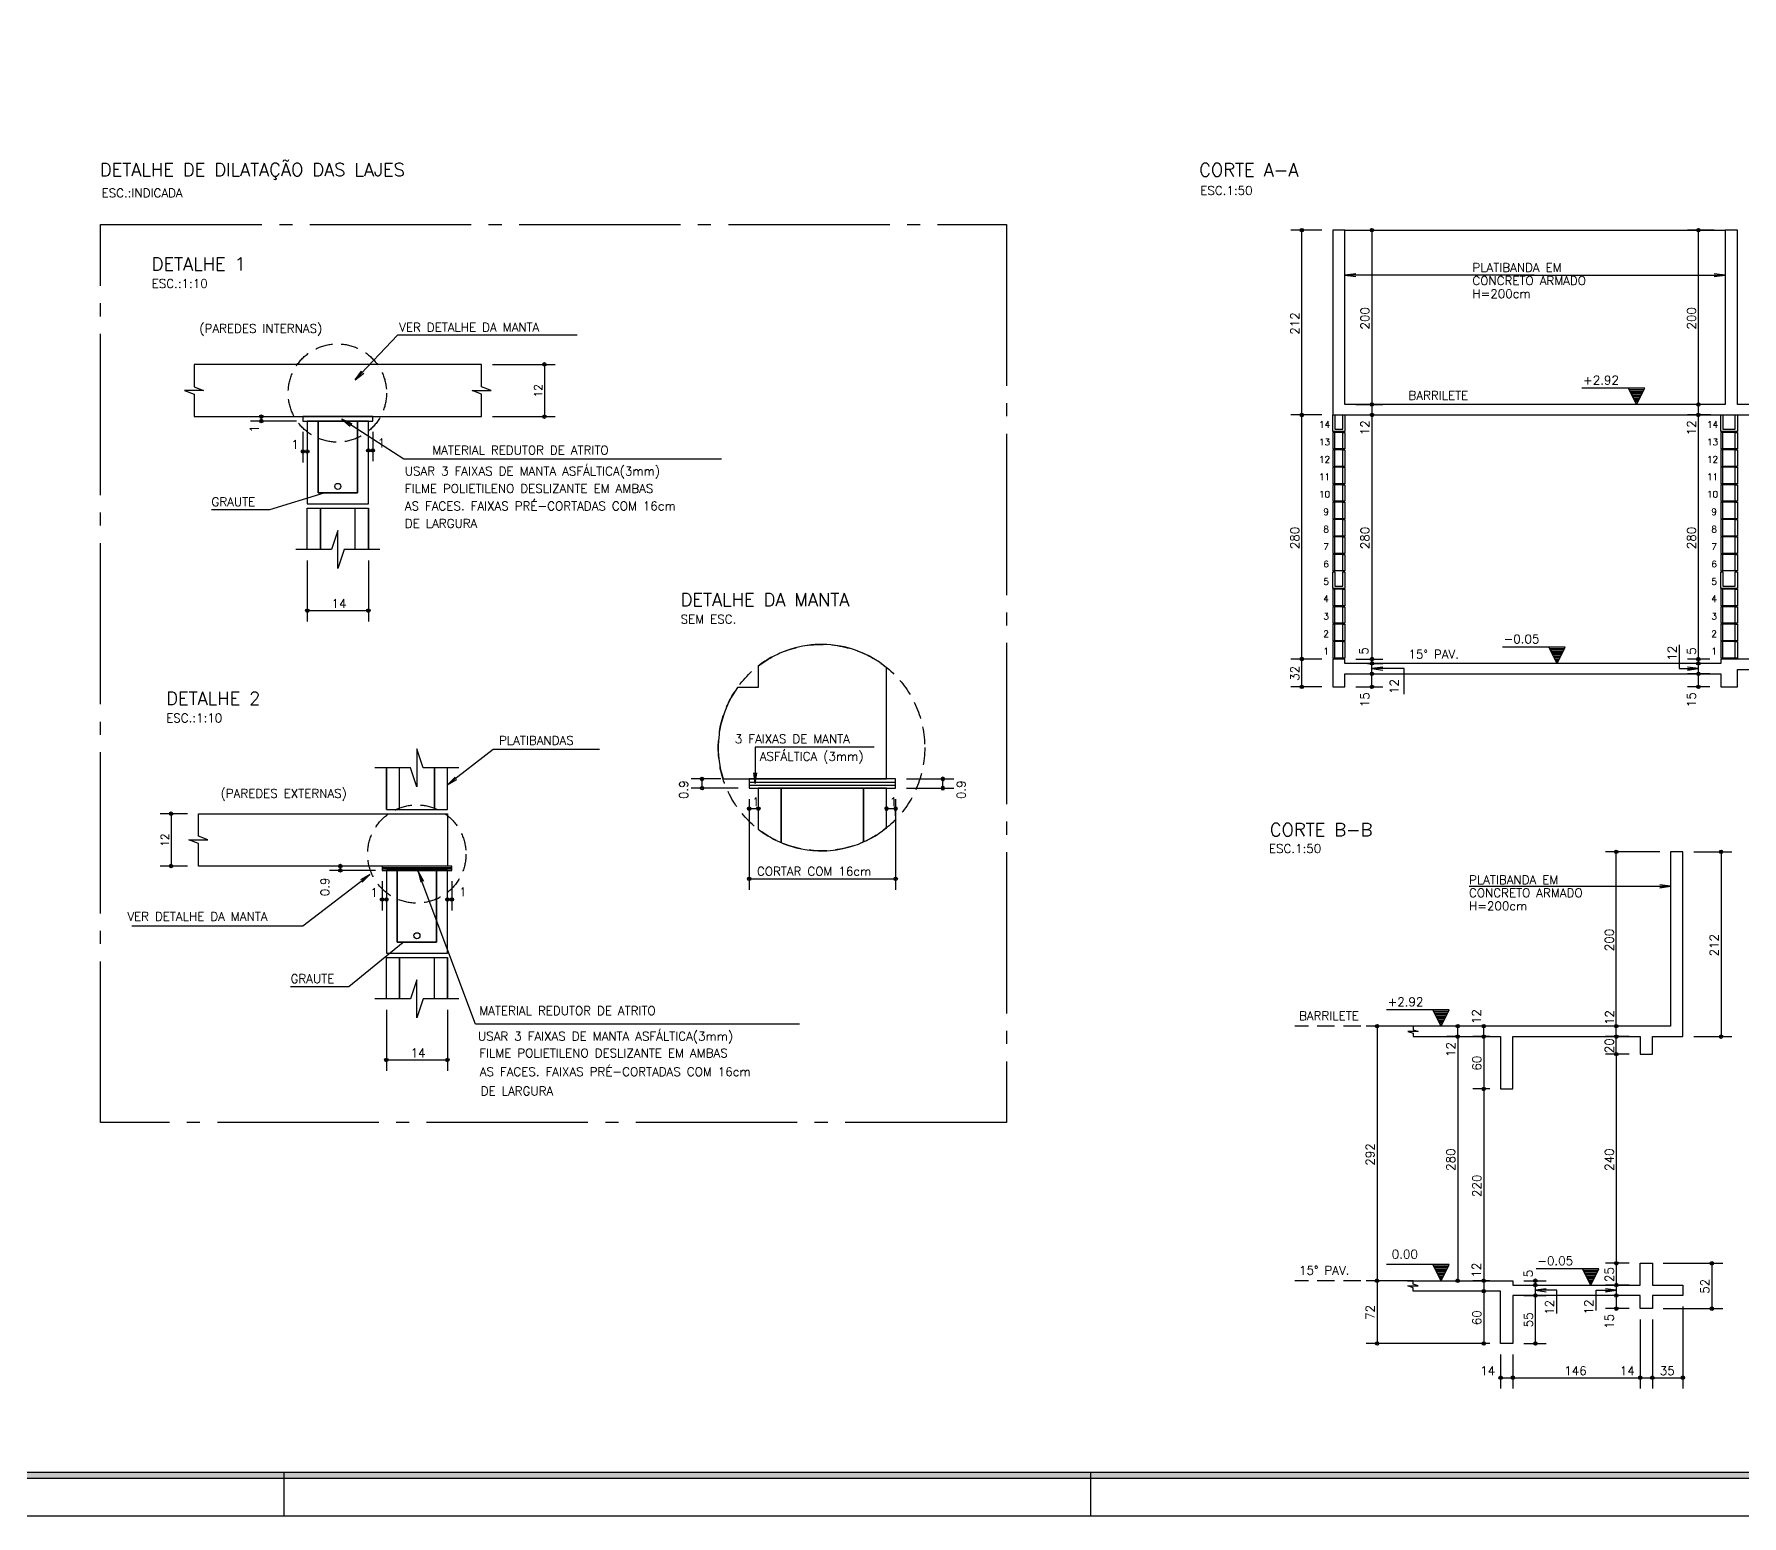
# Model space of a CAD drawing. Extents: x 182 to 6127, y -1204 to 3001.
# Drawn here: x 2140 to 4099, y -1204 to 496 of the extents above; entities that cross this region are included whole.
import ezdxf

# ---------------------------------------------------------------- set-up
doc = ezdxf.new("R2010")
doc.units = 0
doc.header["$LTSCALE"] = 100
doc.header["$MEASUREMENT"] = 0
doc.linetypes.add('ESTILO_TQS_0002', pattern=[0.3, 0.2, -0.1])
doc.linetypes.add('ESTILO_TQS_0004', pattern=[2.4, 1.5, 0.2, 0.15, -0.2, 0.15, -0.2])
doc.layers.get('0').update_dxf_attribs({"color": 245, "linetype": 'CONTINUOUS'})
for name, color, linetype in [('01', 7, 'CONTINUOUS'), ('16', 5, 'CONTINUOUS'), ('205', 7, 'ESTILO_TQS_0004'), ('206', 7, 'CONTINUOUS'), ('210', 7, 'ESTILO_TQS_0002'), ('212', 3, 'CONTINUOUS'), ('221', 102, 'CONTINUOUS'), ('230', 7, 'CONTINUOUS'), ('246', 7, 'CONTINUOUS'), ('247', 7, 'CONTINUOUS'), ('248', 5, 'CONTINUOUS'), ('30', 7, 'CONTINUOUS'), ('9', 3, 'CONTINUOUS')]:
    doc.layers.add(name, color=color, linetype=linetype)
doc.styles.get("Standard").update_dxf_attribs({"font": 'ROMANS.SHX'})

# ---------------------------------------------------------------- blocks, each defined once
blk = doc.blocks.new('CANALETA14X19TOPO')
at = {"layer": '212'}
blk.add_lwpolyline([(14, 0), (14, 19), (11.5, 19), (11.5, 2.5), (2.5, 2.5), (2.5, 19), (0, 19), (0, 0), (14, 0)], dxfattribs=at)
blk = doc.blocks.new('BLOCO14X19TOPO')
at = {"layer": '248'}
for p, q in [((2.5, 19), (11.5, 19)), ((2.5, 0), (11.5, 0))]:
    blk.add_line(p, q, dxfattribs=at)
for points in [[(2.5, 0), (2.5, 19), (0, 19), (0, 0), (2.5, 0)], [(11.5, 0), (11.5, 19), (14, 19), (14, 0), (11.5, 0)]]:
    blk.add_lwpolyline(points, dxfattribs=at)
blk = doc.blocks.new('DOT2', base_point=(2575.862793, -1123.101563))
for radius in [0.16, 0.08]:
    blk.add_circle((2575.862793, -1123.101563), radius)

msp = doc.modelspace()

# ---------------------------------------------------------------- linework, layer by layer
for p, q in [((3643.348952, 270.708724), (4079.348952, 270.708724)), ((3987.131218, 89.458733), (3915.131233, 89.458733)), ((3977.756218, 70.708724), (3968.3812, 89.458733)), ((3969.217298, 87.786518), (3986.295155, 87.786518)), ((3970.053396, 86.114358), (3985.459057, 86.114358)), ((3970.889494, 84.442161), (3984.622995, 84.442161)), ((3971.725557, 82.770001), (3983.786896, 82.770001)), ((3972.561655, 81.09784), (3982.950798, 81.097804)), ((3973.397753, 79.425644), (3982.114736, 79.425644)), ((3977.756218, 70.708724), (3987.131218, 89.458733)), ((3974.233851, 77.753438), (3981.278637, 77.753474)), ((3975.069949, 76.081233), (3980.442539, 76.081278)), ((3975.906048, 74.409072), (3979.606441, 74.409072)), ((3976.74211, 72.736912), (3978.770325, 72.736912)), ((3895.916491, -207.541267), (3823.916506, -207.541267)), ((3886.541491, -226.291276), (3877.166473, -207.541267)), ((3878.002571, -209.213482), (3895.080428, -209.213482)), ((3878.838669, -210.885642), (3894.24433, -210.885642)), ((3879.674768, -212.557839), (3893.408268, -212.557839)), ((3880.51083, -214.229999), (3892.57217, -214.229999)), ((3886.541491, -226.291276), (3895.916491, -207.541267)), ((3881.346928, -215.90216), (3891.736071, -215.902196)), ((3882.183026, -217.574356), (3890.900009, -217.574356)), ((3883.019125, -219.246562), (3890.063911, -219.246526)), ((3883.855223, -220.918767), (3889.227813, -220.918722)), ((3884.691321, -222.590928), (3888.391714, -222.590928)), ((3885.527383, -224.263088), (3887.555598, -224.263088)), ((3762.87257, -623.77441), (3690.872585, -623.77441)), ((3753.49757, -642.524419), (3744.122552, -623.77441)), ((3744.95865, -625.446624), (3762.036508, -625.446624)), ((3753.49757, -642.524419), (3762.87257, -623.77441)), ((3745.794749, -627.118785), (3761.200409, -627.118785)), ((3746.630847, -628.790981), (3760.364347, -628.790981)), ((3747.466909, -630.463142), (3759.528249, -630.463142)), ((3748.303007, -632.135302), (3758.692151, -632.135338)), ((3749.139106, -633.807499), (3757.856088, -633.807499)), ((3749.975204, -635.479704), (3757.01999, -635.479668)), ((3750.811302, -637.151909), (3756.183892, -637.151865)), ((3751.6474, -638.82407), (3755.347794, -638.82407)), ((3752.483463, -640.496231), (3754.511677, -640.496231)), ((3762.872579, -915.77441), (3690.872594, -915.77441)), ((3753.497579, -934.524419), (3744.122561, -915.77441)), ((3744.958659, -917.446624), (3762.036517, -917.446624)), ((3745.794757, -919.118785), (3761.200418, -919.118785)), ((3753.497579, -934.524419), (3762.872579, -915.77441)), ((3746.630856, -920.790981), (3760.364356, -920.790981)), ((3747.466918, -922.463142), (3759.528258, -922.463142)), ((3748.303016, -924.135302), (3758.692159, -924.135338)), ((3749.139114, -925.807499), (3757.856097, -925.807499)), ((3749.975213, -927.479704), (3757.019999, -927.479668)), ((3750.811311, -929.151909), (3756.183901, -929.151865)), ((3751.647409, -930.82407), (3755.347802, -930.82407)), ((3752.483471, -932.496231), (3754.511686, -932.496231)), ((3934.607436, -920.77441), (3862.607451, -920.77441)), ((3925.232436, -939.524419), (3915.857419, -920.77441)), ((3916.693517, -922.446624), (3933.771374, -922.446624)), ((3917.529615, -924.118785), (3932.935276, -924.118785)), ((3918.365713, -925.790981), (3932.099213, -925.790981)), ((3919.201776, -927.463142), (3931.263115, -927.463142)), ((3920.037874, -929.135302), (3930.427017, -929.135338)), ((3920.873972, -930.807499), (3929.590955, -930.807499)), ((3921.71007, -932.479704), (3928.754856, -932.479668)), ((3922.546168, -934.151909), (3927.918758, -934.151865)), ((3923.382267, -935.82407), (3927.08266, -935.82407)), ((3924.218329, -937.496231), (3926.246544, -937.496231)), ((3925.232436, -939.524419), (3934.607436, -920.77441)), ((2426.530458, -1154.290025), (2426.530458, -1204.290025)), ((3351.530458, -1154.290025), (3351.530458, -1204.290025))]:
    msp.add_line(p, q)
for points in [[(181.530458, -1204.290025), (6126.530458, -1204.290025), (6126.530458, 3000.709975), (181.530458, 3000.709975), (181.530458, -1204.290025)], [(6076.530458, -1154.290025), (6076.530458, -1161.290025), (299.530458, -1161.290025), (299.530458, 2957.709975), (6076.530458, 2957.709975), (6076.530458, 2950.709975), (306.530458, 2950.709975), (306.530458, -1154.290025), (6076.530458, -1154.290025)], [(306.530458, -1154.290025), (6076.530458, -1154.290025), (6076.530458, 2950.709975), (306.530458, 2950.709975), (306.530458, -1154.290025)], [(3968.3812, 89.458733), (3977.756218, 70.708724), (3987.131218, 89.458733), (3968.3812, 89.458733)], [(3877.166473, -207.541267), (3886.541491, -226.291276), (3895.916491, -207.541267), (3877.166473, -207.541267)], [(3744.122552, -623.77441), (3753.49757, -642.524419), (3762.87257, -623.77441), (3744.122552, -623.77441)], [(3744.122561, -915.77441), (3753.497579, -934.524419), (3762.872579, -915.77441), (3744.122561, -915.77441)], [(3915.857419, -920.77441), (3925.232436, -939.524419), (3934.607436, -920.77441), (3915.857419, -920.77441)]]:
    msp.add_lwpolyline(points)
for points in [[(6076.530458, -1161.290025), (299.530458, -1161.290025), (306.530458, -1154.290025)], [(6076.530458, -1161.290025), (306.530458, -1154.290025), (6076.530458, -1154.290025)]]:
    msp.add_solid(points)
at = {"layer": '01'}
for points in [[(4093.348952, 70.708724), (4093.348952, 270.708724), (4079.348952, 270.708724), (4079.348952, 70.708724), (3643.348952, 70.708724), (3643.348952, 270.708724), (3629.348952, 270.708724), (3629.348952, 58.708724), (4306.356568, 58.708724), (4306.356568, 70.708724), (4093.348952, 70.708724)], [(3629.348952, -221.291276), (3629.348952, -253.291276), (3643.348952, -253.291276), (3643.348952, -238.291276), (4074.348952, -238.291276), (4074.348952, -253.291276), (4093.348952, -253.291276), (4093.348952, -233.291276), (4306.356568, -233.291276), (4306.356568, -221.291276), (4074.348952, -221.291276), (4074.348952, -226.291276), (3643.348952, -226.291276), (3643.348952, -221.291276), (3629.348952, -221.291276), (3629.348952, -221.291276)], [(4030.865402, -654.524419), (4030.865402, -442.524419), (4016.865402, -442.524419), (4016.865402, -642.524419), (3835.865402, -642.524419), (3721.489006, -642.524419), (3721.489006, -646.524415), (3727.489006, -648.524419), (3715.489006, -648.524419), (3721.489006, -650.524411), (3721.489006, -654.524419), (3821.865402, -654.524419), (3821.865402, -714.524419), (3835.865402, -714.524419), (3835.865402, -654.524419), (3981.865402, -654.524419), (3981.865402, -674.524419), (3995.865402, -674.524419), (3995.865402, -654.524419), (4030.865402, -654.524419)], [(3835.865402, -951.524419), (3835.865402, -1006.524419), (3821.865402, -1006.524419), (3821.865402, -946.524419), (3721.489006, -946.524419), (3721.489006, -942.524411), (3715.489006, -940.524419), (3727.489006, -940.524419), (3721.489006, -938.524415), (3721.489006, -934.524419), (3835.865402, -934.524419), (3835.865402, -939.524419), (3981.865402, -939.524419), (3981.865402, -914.524419), (3995.865402, -914.524419), (3995.865402, -939.524419), (4030.865402, -939.524419), (4030.865402, -951.524419), (3995.865402, -951.524419), (3995.865402, -966.524419), (3981.865402, -966.524419), (3981.865402, -951.524419), (3835.865402, -951.524419)]]:
    msp.add_lwpolyline(points, dxfattribs=at)
at = {"layer": '205'}
msp.add_lwpolyline([(2216.231808, 277.132051), (3255.14897, 277.132051), (3255.14897, -753.20827), (2216.231808, -753.20827), (2216.231808, 277.132051)], dxfattribs=at)
at = {"layer": '206'}
for p, q in [((2453.291348, -48.25897), (2523.291348, -48.25897)), ((2453.291348, -95.75897), (2453.291348, -48.25897)), ((2468.291348, -95.75897), (2468.291348, -48.25897)), ((2508.291348, -95.75897), (2508.291348, -48.25897)), ((2523.291348, -95.75897), (2523.291348, -48.25897)), ((2543.989838, -393.761712), (2543.989838, -346.261712)), ((2558.989838, -393.761712), (2558.989838, -346.261712)), ((2598.989838, -393.761712), (2598.989838, -346.261712)), ((2613.989838, -393.761712), (2613.989838, -346.261712)), ((2543.989838, -393.761712), (2613.989838, -393.761712)), ((2543.989838, -563.762757), (2613.989838, -563.762757)), ((2543.989838, -611.262757), (2543.989838, -563.762757)), ((2558.989838, -611.262757), (2558.989838, -563.762757)), ((2598.989838, -611.262757), (2598.989838, -563.762757)), ((2613.989838, -611.262757), (2613.989838, -563.762757))]:
    msp.add_line(p, q, dxfattribs=at)
for points in [[(2536.541348, -95.75897), (2495.541362, -95.75897), (2488.291348, -117.508969), (2488.291348, -74.00897), (2481.041376, -95.75897), (2440.041348, -95.75897)], [(2627.239838, -346.261712), (2586.239852, -346.261712), (2578.989838, -324.511714), (2578.989838, -368.011712), (2571.739865, -346.261712), (2530.739838, -346.261712)], [(2627.239838, -611.262757), (2586.239852, -611.262757), (2578.989838, -633.012756), (2578.989838, -589.512757), (2571.739865, -611.262757), (2530.739838, -611.262757)]]:
    msp.add_lwpolyline(points, dxfattribs=at)
at = {"layer": '210'}
for p, q in [((3721.489006, -642.524419), (3585.736996, -642.524419)), ((3721.489006, -934.524419), (3585.736996, -934.524419))]:
    msp.add_line(p, q, dxfattribs=at)
for centre, radius in [((2487.779226, 83.860888), 56.384626), ((3042.979105, -322.960181), 118.407714), ((2578.871639, -445.036306), 56.384626)]:
    msp.add_circle(centre, radius, dxfattribs=at)
at = {"layer": '212'}
for points in [[(2523.290578, -43.25897), (2523.290578, 51.739985), (2510.790853, 51.739985), (2510.790853, -30.759245), (2465.791843, -30.759245), (2465.791843, 51.739985), (2453.292118, 51.739985), (2453.292118, -43.25897), (2523.290578, -43.25897)], [(4074.348952, 39.708724), (4074.348952, 58.708724), (4076.848952, 58.708724), (4076.848952, 42.208724), (4090.848952, 42.208724), (4090.848952, 58.708724), (4093.348952, 58.708724), (4093.348952, 39.708724), (4074.348952, 39.708724)], [(4074.348952, -140.291276), (4074.348952, -121.291276), (4076.848952, -121.291276), (4076.848952, -137.791276), (4090.848952, -137.791276), (4090.848952, -121.291276), (4093.348952, -121.291276), (4093.348952, -140.291276), (4074.348952, -140.291276)], [(2996.805602, -431.940674), (2996.805602, -369.414078), (2970.556179, -369.414078), (2970.556179, -416.528224), (2973.351383, -418.732657), (2975.503277, -420.260744), (2977.168084, -421.394404), (2979.418225, -422.86214), (2981.29734, -424.033158), (2984.333949, -425.824813), (2987.919163, -427.787609), (2989.652281, -428.679795), (2992.842695, -430.229595), (2994.137027, -430.825089), (2995.78214, -431.554993), (2996.805602, -431.940674)], [(3117.552945, -414.946287), (3117.552945, -369.414078), (3091.303523, -369.414078), (3091.303523, -430.823651), (3094.220644, -429.706101), (3097.492974, -428.07262), (3101.400902, -425.951833), (3104.048368, -424.404412), (3107.045113, -422.538961), (3109.327817, -421.032782), (3112.823444, -418.574799), (3114.846624, -417.063563), (3117.552945, -414.946287)], [(2613.989068, -558.762757), (2613.989068, -463.763802), (2601.489343, -463.763802), (2601.489343, -546.263032), (2556.490333, -546.263032), (2556.490333, -463.763802), (2543.990608, -463.763802), (2543.990608, -558.762757), (2613.989068, -558.762757)]]:
    msp.add_lwpolyline(points, dxfattribs=at)
at = {"layer": '221', "color": 11, "linetype": 'Continuous'}
for p, q in [((3616.848952, 270.708724), (3581.35177, 270.708724)), ((3593.85177, 58.708724), (3593.85177, 270.708724)), ((3655.848952, 270.708724), (3686.78416, 270.708724)), ((3674.28416, 270.708724), (3674.28416, 70.708724)), ((4066.848952, 270.708724), (4036.171141, 270.708724)), ((4048.671141, 70.708724), (4048.671141, 270.708724)), ((2665.687874, 116.742075), (2737.743949, 116.742075)), ((2725.243949, 116.742075), (2725.243949, 56.742075)), ((3655.848952, 70.708724), (3686.78416, 70.708724)), ((3655.848952, 70.708724), (3686.78416, 70.708724)), ((3674.28416, 70.708724), (3674.28416, 58.708724)), ((4066.848952, 70.708724), (4036.171141, 70.708724)), ((4066.848952, 70.708724), (4036.171141, 70.708724)), ((4048.671141, 58.708724), (4048.671141, 70.708724)), ((2665.687874, 56.742075), (2737.743949, 56.742075)), ((3616.848952, 58.708724), (3581.35177, 58.708724)), ((3616.848952, 58.708724), (3581.35177, 58.708724)), ((3593.85177, -221.291276), (3593.85177, 58.708724)), ((3674.28416, 58.708724), (3674.28416, -221.291276)), ((3675.175999, 58.708724), (3686.78416, 58.708724)), ((3675.175999, 58.708724), (3686.78416, 58.708724)), ((4038.571458, 58.708724), (4036.171141, 58.708724)), ((4063.098952, 58.708724), (4036.171141, 58.708724)), ((4048.671141, -221.291276), (4048.671141, 58.708724)), ((3616.848952, -221.291276), (3581.35177, -221.291276)), ((3616.848952, -221.291276), (3581.35177, -221.291276)), ((3593.85177, -253.291276), (3593.85177, -221.291276)), ((3655.848952, -221.291276), (3686.78416, -221.291276)), ((3655.848952, -221.291276), (3686.78416, -221.291276)), ((3669.164731, -226.291276), (3686.78416, -226.291276)), ((3669.164731, -226.291276), (3686.78416, -226.291276)), ((3674.28416, -226.291276), (3674.28416, -221.291276)), ((3674.28416, -238.291276), (3674.28416, -226.291276)), ((4061.848952, -221.291276), (4036.171141, -221.291276)), ((4061.848952, -221.291276), (4036.171141, -221.291276)), ((4061.848952, -226.291276), (4036.171141, -226.291276)), ((4061.848952, -226.291276), (4036.171141, -226.291276)), ((4048.671141, -226.291276), (4048.671141, -221.291276)), ((4048.671141, -238.291276), (4048.671141, -226.291276)), ((3616.848952, -253.291276), (3581.35177, -253.291276)), ((3655.848952, -238.291276), (3686.78416, -238.291276)), ((3655.848952, -238.291276), (3686.78416, -238.291276)), ((3655.848952, -253.291276), (3686.78416, -253.291276)), ((3674.28416, -253.291276), (3674.28416, -238.291276)), ((4061.848952, -238.291276), (4036.171141, -238.291276)), ((4061.848952, -238.291276), (4036.171141, -238.291276)), ((4061.848952, -253.291276), (4036.171141, -253.291276)), ((4048.671141, -253.291276), (4048.671141, -238.291276)), ((2315.896659, -398.761712), (2284.563607, -398.761712)), ((2297.063607, -398.761712), (2297.063607, -458.761712)), ((4004.365402, -442.524419), (3942.025224, -442.524419)), ((3954.525224, -642.524419), (3954.525224, -442.524419)), ((4043.365402, -442.524419), (4087.207795, -442.524419)), ((4074.707795, -442.524419), (4074.707795, -654.524419)), ((2315.896658, -458.761712), (2284.563607, -458.761712)), ((3708.989006, -642.524419), (3667.627029, -642.524419)), ((3680.127029, -642.524419), (3680.127029, -934.524419)), ((3766.177204, -642.524419), (3760.122174, -642.524419)), ((3772.622174, -654.524419), (3772.622174, -642.524419)), ((3809.769133, -642.524419), (3790.03015, -642.524419)), ((3802.53015, -654.524419), (3802.53015, -642.524419)), ((3954.854276, -642.524419), (3942.025224, -642.524419)), ((4004.365402, -642.524419), (3942.025224, -642.524419)), ((3954.525224, -654.524419), (3954.525224, -642.524419)), ((3772.622174, -654.524419), (3760.122174, -654.524419)), ((3772.622174, -654.524419), (3772.622174, -934.524419)), ((3772.622174, -654.524419), (3785.122174, -654.524419)), ((3809.365402, -654.524419), (3790.03015, -654.524419)), ((3809.365402, -654.524419), (3790.03015, -654.524419)), ((3802.53015, -654.524419), (3802.53015, -714.524419)), ((3969.365402, -654.524419), (3942.025224, -654.524419)), ((3969.365402, -654.524419), (3942.025224, -654.524419)), ((3954.525224, -674.524419), (3954.525224, -654.524419)), ((4043.365402, -654.524419), (4087.207795, -654.524419)), ((3969.365402, -674.524419), (3942.025224, -674.524419)), ((3969.365402, -674.524419), (3942.025224, -674.524419)), ((3954.525224, -674.524419), (3954.525224, -914.524419)), ((3809.365402, -714.524419), (3790.03015, -714.524419)), ((3809.365402, -714.524419), (3790.03015, -714.524419)), ((3802.53015, -714.524419), (3802.53015, -934.524419)), ((3969.365402, -914.524419), (3942.025224, -914.524419)), ((3969.365402, -914.524419), (3942.025224, -914.524419)), ((3954.525224, -914.524419), (3954.525224, -939.524419)), ((4008.365402, -914.524419), (4076.61278, -914.524419)), ((4064.11278, -914.524419), (4064.11278, -966.524419)), ((3708.989006, -934.524419), (3667.627029, -934.524419)), ((3708.989006, -934.524419), (3667.627029, -934.524419)), ((3680.127029, -934.524419), (3680.127029, -1006.524419)), ((3715.098747, -934.524419), (3785.122174, -934.524419)), ((3809.365402, -934.524419), (3790.03015, -934.524419)), ((3809.365402, -934.524419), (3790.03015, -934.524419)), ((3802.53015, -934.524419), (3802.53015, -946.524419)), ((3848.365402, -934.524419), (3874.251459, -934.524419)), ((3861.751459, -939.524419), (3861.751459, -934.524419)), ((3861.751459, -951.524419), (3861.751459, -939.524419)), ((3863.347015, -939.524419), (3874.251459, -939.524419)), ((3863.347015, -939.524419), (3874.251459, -939.524419)), ((3969.365402, -939.524419), (3942.025224, -939.524419)), ((3969.365402, -939.524419), (3942.025224, -939.524419)), ((3954.525224, -939.524419), (3954.525224, -951.524419)), ((3801.183859, -946.524419), (3790.03015, -946.524419)), ((3801.183859, -946.524419), (3790.03015, -946.524419)), ((3802.53015, -946.524419), (3802.53015, -1006.524419)), ((3848.365402, -951.524419), (3874.251459, -951.524419)), ((3848.365402, -951.524419), (3874.251459, -951.524419)), ((3861.751459, -1006.524419), (3861.751459, -951.524419)), ((3969.365402, -951.524419), (3942.025224, -951.524419)), ((3969.365402, -951.524419), (3942.025224, -951.524419)), ((3954.525224, -951.524419), (3954.525224, -966.524419)), ((3969.365402, -966.524419), (3942.025224, -966.524419)), ((3981.865402, -979.024419), (3981.865402, -1058.280502)), ((3981.865402, -979.024419), (3981.865402, -1058.280502)), ((3995.865402, -979.024419), (3995.865402, -1058.280502)), ((3995.865402, -979.024419), (3995.865402, -1058.280502)), ((4008.365402, -966.524419), (4076.61278, -966.524419)), ((4030.865402, -964.024419), (4030.865402, -1058.280502)), ((3809.365402, -1006.524419), (3667.627029, -1006.524419)), ((3809.365402, -1006.524419), (3790.03015, -1006.524419)), ((3848.365402, -1006.524419), (3874.251459, -1006.524419)), ((3821.865402, -1019.024419), (3821.865402, -1058.280502)), ((3835.865402, -1019.024419), (3835.865402, -1058.280502)), ((3835.865402, -1019.024419), (3835.865402, -1058.280502)), ((3821.865402, -1045.780502), (3835.865402, -1045.780502)), ((3835.865402, -1045.780502), (3981.865402, -1045.780502)), ((3981.865402, -1045.780502), (3995.865402, -1045.780502)), ((3995.865402, -1045.780502), (4030.865402, -1045.780502))]:
    msp.add_line(p, q, dxfattribs=at)
at = {"layer": '221'}
for p, q in [((2440.791348, 51.742075), (2388.021746, 51.742075)), ((2400.521746, 51.742075), (2400.521746, 56.742075)), ((2448.291348, 39.242075), (2448.291348, 4.240507)), ((2528.291348, 39.242075), (2528.291348, 5.495314)), ((2523.290578, 17.995314), (2523.290578, 20.85438)), ((2448.291348, 16.740507), (2453.292118, 16.740507)), ((2453.292118, 13.374685), (2453.292118, 4.240507)), ((2523.290578, 17.995314), (2528.291348, 17.995314)), ((2410.248174, -49.741827), (2472.712862, -30.611928)), ((2343.40945, -49.741827), (2410.248174, -49.741827)), ((2453.291348, -108.25897), (2453.291348, -178.25897)), ((2523.291348, -108.25897), (2523.291348, -178.25897)), ((2453.291348, -165.75897), (2523.291348, -165.75897)), ((2927.684212, -358.909689), (2893.462523, -358.909689)), ((2947.554562, -369.409689), (2893.462523, -369.409689)), ((2905.962523, -369.409689), (2905.962523, -358.909689)), ((3140.554562, -358.909689), (3194.646602, -358.909689)), ((3140.554562, -369.409689), (3194.646602, -369.409689)), ((3182.146602, -369.409689), (3182.146602, -358.909689)), ((2960.054562, -381.909689), (2960.054562, -401.341154)), ((2960.054562, -381.909689), (2960.054562, -485.913253)), ((3128.054562, -401.341154), (3128.054562, -381.909689)), ((3128.054562, -381.909689), (3128.054562, -485.913253)), ((2960.054562, -392.971151), (2970.556179, -392.971151)), ((3117.552945, -392.971151), (3128.054562, -392.971151)), ((2531.489838, -463.761712), (2478.720235, -463.761712)), ((2491.220235, -463.761712), (2491.220235, -458.761712)), ((2538.989838, -476.261712), (2538.989838, -509.649407)), ((2618.989838, -476.261712), (2618.989838, -509.649407)), ((2960.054562, -473.413253), (3128.054562, -473.413253)), ((2538.989838, -497.149407), (2543.990608, -497.149407)), ((2613.989068, -497.149407), (2618.989838, -497.149407)), ((2500.946663, -596.913318), (2563.411351, -546.115716)), ((2434.10794, -596.913318), (2500.946663, -596.913318)), ((2543.989838, -623.762757), (2543.989838, -693.762757)), ((2613.989838, -623.762757), (2613.989838, -693.762757)), ((2543.989838, -681.262757), (2613.989838, -681.262757))]:
    msp.add_line(p, q, dxfattribs=at)
at = {"layer": '221', "color": 11, "linetype": 'Continuous'}
for points in [[(3860.454134, 219.127766), (3643.348952, 219.127766), (3655.742013, 220.759343), (3643.348952, 219.127766), (3655.742013, 217.496189)], [(3844.837444, 219.127766), (4079.348952, 219.127766), (4066.955891, 217.496189), (4079.348952, 219.127766), (4066.955891, 220.759343)], [(2762.79528, 150.318806), (2556.849377, 150.318806), (2508.317357, 98.865218), (2515.633981, 109.000158), (2508.317357, 98.865218), (2518.007789, 106.761137)], [(2928.320858, 8.050171), (2564.128108, 8.050171), (2492.953998, 53.734018), (2504.264819, 48.412803), (2492.953998, 53.734018), (2502.50218, 45.666663)], [(4026.690667, -204.880094), (4026.690667, -232.291276), (4048.671141, -232.291276), (4036.27808, -233.922854), (4048.671141, -232.291276), (4036.27808, -230.659699)], [(3711.353492, -261.468915), (3711.353492, -232.291276), (3674.28416, -232.291276), (3686.677221, -230.659699), (3674.28416, -232.291276), (3686.677221, -233.922854)], [(3017.962412, -640.367117), (2646.380244, -640.367117), (2580.579235, -465.049613), (2586.461563, -476.079038), (2580.579235, -465.049613), (2583.406502, -477.225678)], [(3785.796506, -481.980745), (4016.865402, -481.980745), (4004.472341, -483.612322), (4016.865402, -481.980745), (4004.472341, -480.349168)], [(3886.277045, -972.039861), (3886.277045, -945.524419), (3861.751459, -945.524419), (3874.14452, -943.892841), (3861.751459, -945.524419), (3874.14452, -947.155996)], [(3931.45836, -968.807989), (3931.45836, -945.524419), (3954.525224, -945.524419), (3942.132163, -947.155996), (3954.525224, -945.524419), (3942.132163, -943.892841)]]:
    msp.add_lwpolyline(points, dxfattribs=at)
at = {"layer": '221'}
for points in [[(2788.390121, -325.209594), (2666.532395, -325.209594), (2613.989838, -365.664897), (2622.81407, -356.811483), (2613.989838, -365.664897), (2624.804823, -359.397035)], [(3103.27409, -322.303993), (2967.054368, -322.303993), (2967.054368, -364.138286), (2965.42279, -351.745226), (2967.054368, -364.138286), (2968.685945, -351.745226)], [(2251.890736, -527.5233), (2448.286026, -527.5233), (2525.067627, -468.405072), (2516.243395, -477.258486), (2525.067627, -468.405072), (2514.252641, -474.672934)]]:
    msp.add_lwpolyline(points, dxfattribs=at)
at = {"layer": '221', "color": 11, "linetype": 'Continuous'}
for centre, radius in [((3593.85177, 270.708724), 2), ((3593.85177, 270.708724), 1), ((3674.28416, 270.708724), 2), ((3674.28416, 270.708724), 1), ((4048.671141, 270.708724), 2), ((4048.671141, 270.708724), 1), ((2725.243949, 116.742075), 2), ((2725.243949, 116.742075), 1), ((3593.85177, 58.708724), 2), ((3593.85177, 58.708724), 2), ((3593.85177, 58.708724), 1), ((3593.85177, 58.708724), 1), ((3674.28416, 70.708724), 2), ((3674.28416, 70.708724), 2), ((3674.28416, 58.708724), 2), ((3674.28416, 58.708724), 2), ((3674.28416, 70.708724), 1), ((3674.28416, 70.708724), 1), ((3674.28416, 58.708724), 1), ((3674.28416, 58.708724), 1), ((4048.671141, 70.708724), 2), ((4048.671141, 70.708724), 2), ((4048.671141, 58.708724), 2), ((4048.671141, 58.708724), 2), ((4048.671141, 70.708724), 1), ((4048.671141, 70.708724), 1), ((4048.671141, 58.708724), 1), ((4048.671141, 58.708724), 1), ((2725.243949, 56.742075), 2), ((2725.243949, 56.742075), 1), ((3593.85177, -221.291276), 2), ((3593.85177, -221.291276), 2), ((3593.85177, -221.291276), 1), ((3593.85177, -221.291276), 1), ((3674.28416, -221.291276), 2), ((3674.28416, -221.291276), 2), ((3674.28416, -226.291276), 2), ((3674.28416, -226.291276), 2), ((3674.28416, -221.291276), 1), ((3674.28416, -221.291276), 1), ((3674.28416, -226.291276), 1), ((3674.28416, -226.291276), 1), ((4048.671141, -221.291276), 2), ((4048.671141, -221.291276), 2), ((4048.671141, -226.291276), 2), ((4048.671141, -226.291276), 2), ((4048.671141, -221.291276), 1), ((4048.671141, -221.291276), 1), ((4048.671141, -226.291276), 1), ((4048.671141, -226.291276), 1), ((3593.85177, -253.291276), 2), ((3593.85177, -253.291276), 1), ((3674.28416, -238.291276), 2), ((3674.28416, -238.291276), 2), ((3674.28416, -253.291276), 2), ((3674.28416, -238.291276), 1), ((3674.28416, -238.291276), 1), ((3674.28416, -253.291276), 1), ((4048.671141, -238.291276), 2), ((4048.671141, -238.291276), 2), ((4048.671141, -253.291276), 2), ((4048.671141, -238.291276), 1), ((4048.671141, -238.291276), 1), ((4048.671141, -253.291276), 1), ((2297.063607, -398.761712), 2), ((2297.063607, -398.761712), 1), ((3954.525224, -442.524419), 2), ((3954.525224, -442.524419), 1), ((4074.707795, -442.524419), 2), ((4074.707795, -442.524419), 1), ((2297.063607, -458.761712), 2), ((2297.063607, -458.761712), 1), ((3680.127029, -642.524419), 2), ((3680.127029, -642.524419), 1), ((3772.622174, -642.524419), 2), ((3772.622174, -642.524419), 1), ((3802.53015, -642.524419), 2), ((3802.53015, -642.524419), 1), ((3954.525224, -642.524419), 2), ((3954.525224, -642.524419), 2), ((3954.525224, -642.524419), 1), ((3954.525224, -642.524419), 1), ((3772.622174, -654.524419), 2), ((3772.622174, -654.524419), 2), ((3772.622174, -654.524419), 1), ((3772.622174, -654.524419), 1), ((3802.53015, -654.524419), 2), ((3802.53015, -654.524419), 2), ((3802.53015, -654.524419), 1), ((3802.53015, -654.524419), 1), ((3954.525224, -654.524419), 2), ((3954.525224, -654.524419), 2), ((3954.525224, -654.524419), 1), ((3954.525224, -654.524419), 1), ((4074.707795, -654.524419), 2), ((4074.707795, -654.524419), 1), ((3954.525224, -674.524419), 2), ((3954.525224, -674.524419), 2), ((3954.525224, -674.524419), 1), ((3954.525224, -674.524419), 1), ((3802.53015, -714.524419), 2), ((3802.53015, -714.524419), 2), ((3802.53015, -714.524419), 1), ((3802.53015, -714.524419), 1), ((3954.525224, -914.524419), 2), ((3954.525224, -914.524419), 2), ((3954.525224, -914.524419), 1), ((3954.525224, -914.524419), 1), ((4064.11278, -914.524419), 2), ((4064.11278, -914.524419), 1), ((3680.127029, -934.524419), 2), ((3680.127029, -934.524419), 2), ((3680.127029, -934.524419), 1), ((3680.127029, -934.524419), 1), ((3772.622174, -934.524419), 2), ((3772.622174, -934.524419), 1), ((3802.53015, -934.524419), 2), ((3802.53015, -934.524419), 2), ((3802.53015, -934.524419), 1), ((3802.53015, -934.524419), 1), ((3861.751459, -934.524419), 2), ((3861.751459, -939.524419), 2), ((3861.751459, -939.524419), 2), ((3861.751459, -934.524419), 1), ((3861.751459, -939.524419), 1), ((3861.751459, -939.524419), 1), ((3954.525224, -939.524419), 2), ((3954.525224, -939.524419), 2), ((3954.525224, -939.524419), 1), ((3954.525224, -939.524419), 1), ((3802.53015, -946.524419), 2), ((3802.53015, -946.524419), 2), ((3802.53015, -946.524419), 1), ((3802.53015, -946.524419), 1), ((3861.751459, -951.524419), 2), ((3861.751459, -951.524419), 2), ((3861.751459, -951.524419), 1), ((3861.751459, -951.524419), 1), ((3954.525224, -951.524419), 2), ((3954.525224, -951.524419), 2), ((3954.525224, -951.524419), 1), ((3954.525224, -951.524419), 1), ((3954.525224, -966.524419), 2), ((3954.525224, -966.524419), 1), ((4064.11278, -966.524419), 2), ((4064.11278, -966.524419), 1), ((3680.127029, -1006.524419), 2), ((3680.127029, -1006.524419), 1), ((3802.53015, -1006.524419), 2), ((3802.53015, -1006.524419), 1), ((3861.751459, -1006.524419), 2), ((3861.751459, -1006.524419), 1), ((3821.865402, -1045.780502), 2), ((3821.865402, -1045.780502), 1), ((3835.865402, -1045.780502), 2), ((3835.865402, -1045.780502), 2), ((3835.865402, -1045.780502), 1), ((3835.865402, -1045.780502), 1), ((3981.865402, -1045.780502), 2), ((3981.865402, -1045.780502), 2), ((3981.865402, -1045.780502), 1), ((3981.865402, -1045.780502), 1), ((3995.865402, -1045.780502), 2), ((3995.865402, -1045.780502), 2), ((3995.865402, -1045.780502), 1), ((3995.865402, -1045.780502), 1), ((4030.865402, -1045.780502), 2), ((4030.865402, -1045.780502), 1)]:
    msp.add_circle(centre, radius, dxfattribs=at)
at = {"layer": '230'}
for p, q in [((2960.054562, -362.437689), (3128.054562, -362.437689)), ((2960.054562, -365.923689), (3128.054562, -365.923689)), ((2538.989838, -460.441712), (2618.989838, -460.441712)), ((2538.989838, -462.101712), (2618.989838, -462.101712))]:
    msp.add_line(p, q, dxfattribs=at)
at = {"layer": '246'}
for points in [[(2510.790853, -30.759245), (2510.790853, 51.739985), (2500.041348, 51.742075), (2465.791843, 51.739985), (2465.791843, -30.759245), (2510.790853, -30.759245)], [(3091.303523, -430.823651), (3091.303523, -369.414078), (3068.729562, -369.409689), (2996.805602, -369.414078), (2996.805602, -431.940674), (2999.799891, -433.214171), (3005.224737, -435.187604), (3009.323016, -436.483987), (3012.738843, -437.441242), (3015.835288, -438.214682), (3020.257672, -439.167424), (3024.185202, -439.866879), (3026.711197, -440.245056), (3029.662066, -440.616644), (3032.908195, -440.938838), (3035.827758, -441.151742), (3039.206074, -441.307767), (3041.677386, -441.36074), (3045.475319, -441.34158), (3049.120755, -441.208508), (3052.805287, -440.959473), (3056.491407, -440.594379), (3060.396169, -440.079918), (3065.889503, -439.130317), (3074.108783, -437.202598), (3080.604878, -435.230783), (3085.364295, -433.521849), (3089.257992, -431.949407), (3091.303523, -430.823651)], [(2601.489343, -546.263032), (2601.489343, -463.763802), (2590.739838, -463.761712), (2556.490333, -463.763802), (2556.490333, -546.263032), (2601.489343, -546.263032)]]:
    msp.add_lwpolyline(points, dxfattribs=at)
at = {"layer": '247'}
for points in [[(2448.291348, 56.742075), (2448.291348, 51.742075), (2528.291348, 51.742075), (2528.291348, 56.742075), (2448.291348, 56.742075)], [(2960.054562, -358.909689), (2960.054562, -369.409689), (3128.054562, -369.409689), (3128.054562, -358.909689), (2960.054562, -358.909689)], [(2538.989838, -458.761712), (2538.989838, -463.761712), (2618.989838, -463.761712), (2618.989838, -458.761712), (2538.989838, -458.761712)]]:
    msp.add_lwpolyline(points, dxfattribs=at)
at = {"layer": '248'}
for p, q in [((4090.848952, 38.708724), (4076.848952, 38.708724)), ((4090.848952, 19.708724), (4076.848952, 19.708724)), ((4090.848952, 18.708724), (4076.848952, 18.708724)), ((4090.848952, -0.291276), (4076.848952, -0.291276)), ((4090.848952, -1.291276), (4076.848952, -1.291276)), ((4090.848952, -20.291276), (4076.848952, -20.291276)), ((4090.848952, -21.291276), (4076.848952, -21.291276)), ((4090.848952, -40.291276), (4076.848952, -40.291276)), ((4090.848952, -41.291276), (4076.848952, -41.291276)), ((4090.848952, -60.291276), (4076.848952, -60.291276)), ((4090.848952, -61.291276), (4076.848952, -61.291276)), ((4090.848952, -80.291276), (4076.848952, -80.291276)), ((4090.848952, -81.291276), (4076.848952, -81.291276)), ((4090.848952, -100.291276), (4076.848952, -100.291276)), ((4090.848952, -101.291276), (4076.848952, -101.291276)), ((4090.848952, -120.291276), (4076.848952, -120.291276)), ((4090.848952, -141.291276), (4076.848952, -141.291276)), ((4090.848952, -160.291276), (4076.848952, -160.291276)), ((4090.848952, -161.291276), (4076.848952, -161.291276)), ((4090.848952, -180.291276), (4076.848952, -180.291276)), ((4090.848952, -181.291276), (4076.848952, -181.291276)), ((4090.848952, -200.291276), (4076.848952, -200.291276)), ((4090.848952, -201.291276), (4076.848952, -201.291276)), ((4090.848952, -220.291276), (4076.848952, -220.291276))]:
    msp.add_line(p, q, dxfattribs=at)
for points in [[(4076.848952, 19.708724), (4076.848952, 38.708724), (4074.348952, 38.708724), (4074.348952, 19.708724), (4076.848952, 19.708724)], [(4090.848952, 19.708724), (4090.848952, 38.708724), (4093.348952, 38.708724), (4093.348952, 19.708724), (4090.848952, 19.708724)], [(4076.848952, -0.291276), (4076.848952, 18.708724), (4074.348952, 18.708724), (4074.348952, -0.291276), (4076.848952, -0.291276)], [(4090.848952, -0.291276), (4090.848952, 18.708724), (4093.348952, 18.708724), (4093.348952, -0.291276), (4090.848952, -0.291276)], [(4076.848952, -20.291276), (4076.848952, -1.291276), (4074.348952, -1.291276), (4074.348952, -20.291276), (4076.848952, -20.291276)], [(4090.848952, -20.291276), (4090.848952, -1.291276), (4093.348952, -1.291276), (4093.348952, -20.291276), (4090.848952, -20.291276)], [(4076.848952, -40.291276), (4076.848952, -21.291276), (4074.348952, -21.291276), (4074.348952, -40.291276), (4076.848952, -40.291276)], [(4090.848952, -40.291276), (4090.848952, -21.291276), (4093.348952, -21.291276), (4093.348952, -40.291276), (4090.848952, -40.291276)], [(2453.291348, -48.25897), (2468.291348, -48.25897), (2468.291348, -95.75897), (2453.291348, -95.75897), (2453.291348, -48.25897)], [(2508.291348, -48.25897), (2523.291348, -48.25897), (2523.291348, -95.75897), (2508.291348, -95.75897), (2508.291348, -48.25897)], [(4076.848952, -60.291276), (4076.848952, -41.291276), (4074.348952, -41.291276), (4074.348952, -60.291276), (4076.848952, -60.291276)], [(4090.848952, -60.291276), (4090.848952, -41.291276), (4093.348952, -41.291276), (4093.348952, -60.291276), (4090.848952, -60.291276)], [(4076.848952, -80.291276), (4076.848952, -61.291276), (4074.348952, -61.291276), (4074.348952, -80.291276), (4076.848952, -80.291276)], [(4090.848952, -80.291276), (4090.848952, -61.291276), (4093.348952, -61.291276), (4093.348952, -80.291276), (4090.848952, -80.291276)], [(4076.848952, -100.291276), (4076.848952, -81.291276), (4074.348952, -81.291276), (4074.348952, -100.291276), (4076.848952, -100.291276)], [(4090.848952, -100.291276), (4090.848952, -81.291276), (4093.348952, -81.291276), (4093.348952, -100.291276), (4090.848952, -100.291276)], [(4076.848952, -120.291276), (4076.848952, -101.291276), (4074.348952, -101.291276), (4074.348952, -120.291276), (4076.848952, -120.291276)], [(4090.848952, -120.291276), (4090.848952, -101.291276), (4093.348952, -101.291276), (4093.348952, -120.291276), (4090.848952, -120.291276)], [(4076.848952, -160.291276), (4076.848952, -141.291276), (4074.348952, -141.291276), (4074.348952, -160.291276), (4076.848952, -160.291276)], [(4090.848952, -160.291276), (4090.848952, -141.291276), (4093.348952, -141.291276), (4093.348952, -160.291276), (4090.848952, -160.291276)], [(4076.848952, -180.291276), (4076.848952, -161.291276), (4074.348952, -161.291276), (4074.348952, -180.291276), (4076.848952, -180.291276)], [(4090.848952, -180.291276), (4090.848952, -161.291276), (4093.348952, -161.291276), (4093.348952, -180.291276), (4090.848952, -180.291276)], [(4076.848952, -200.291276), (4076.848952, -181.291276), (4074.348952, -181.291276), (4074.348952, -200.291276), (4076.848952, -200.291276)], [(4090.848952, -200.291276), (4090.848952, -181.291276), (4093.348952, -181.291276), (4093.348952, -200.291276), (4090.848952, -200.291276)], [(4076.848952, -220.291276), (4076.848952, -201.291276), (4074.348952, -201.291276), (4074.348952, -220.291276), (4076.848952, -220.291276)], [(4090.848952, -220.291276), (4090.848952, -201.291276), (4093.348952, -201.291276), (4093.348952, -220.291276), (4090.848952, -220.291276)], [(2543.989838, -393.761712), (2558.989838, -393.761712), (2558.989838, -346.261712), (2543.989838, -346.261712), (2543.989838, -393.761712)], [(2598.989838, -393.761712), (2613.989838, -393.761712), (2613.989838, -346.261712), (2598.989838, -346.261712), (2598.989838, -393.761712)], [(2543.989838, -563.762757), (2558.989838, -563.762757), (2558.989838, -611.262757), (2543.989838, -611.262757), (2543.989838, -563.762757)], [(2598.989838, -563.762757), (2613.989838, -563.762757), (2613.989838, -611.262757), (2598.989838, -611.262757), (2598.989838, -563.762757)]]:
    msp.add_lwpolyline(points, dxfattribs=at)
at = {"layer": '30'}
for points in [[(4093.348952, 70.708724), (4093.348952, 270.708724), (4079.348952, 270.708724), (4079.348952, 70.708724), (3643.348952, 70.708724), (3643.348952, 270.708724), (3629.348952, 270.708724), (3629.348952, 58.708724), (4306.356568, 58.708724), (4306.356568, 70.708724), (4093.348952, 70.708724)], [(2323.394822, 116.742075), (2323.394823, 91.075414), (2334.394822, 86.742075), (2312.394823, 86.742075), (2323.394823, 82.408754), (2323.394823, 56.742075), (2653.187874, 56.742075), (2653.187874, 82.408754), (2642.187874, 86.742075), (2664.187873, 86.742075), (2653.187874, 91.075414), (2653.187874, 116.742075), (2323.394822, 116.742075)], [(2930.19662, -358.909689), (3117.554562, -358.909689), (3117.554562, -231.294307), (3109.61408, -225.081854), (3103.067272, -220.931759), (3098.095089, -218.162208), (3091.494378, -214.94789), (3086.637374, -212.895008), (3081.814691, -211.102307), (3077.301948, -209.63618), (3070.880797, -207.886803), (3064.709086, -206.563468), (3058.994233, -205.640522), (3053.553448, -205.02558), (3049.226025, -204.717368), (3040.812299, -204.572294), (3035.422055, -204.793867), (3031.010632, -205.158897), (3021.762586, -206.468782), (3016.243456, -207.610314), (3011.614145, -208.782135), (3008.027433, -209.828543), (3003.147982, -211.452923), (3000.140999, -212.573209), (2995.392576, -214.535511), (2993.151079, -215.547171), (2988.221269, -217.974629), (2985.0742, -219.677032), (2980.72199, -222.240578), (2978.165548, -223.866339), (2974.680963, -226.235052), (2972.104728, -228.106559), (2970.554562, -229.45648), (2970.554562, -253.909689), (2946.79116, -253.909689), (2943.91269, -258.104709), (2941.1864, -262.473553), (2939.417701, -265.55441), (2937.270282, -269.611971), (2935.570344, -273.122996), (2934.434834, -275.647096), (2932.131827, -281.327648), (2930.871504, -284.851486), (2927.952744, -294.865284), (2927.211757, -298.094383), (2926.14952, -303.692721), (2925.768341, -306.166624), (2925.53942, -307.850339), (2924.830191, -315.135795), (2924.590381, -320.839609), (2924.649801, -327.268631), (2924.852072, -331.108249), (2925.259176, -335.704013), (2925.569783, -338.30417), (2927.330745, -348.373635), (2928.168915, -351.9258), (2928.906823, -354.707642), (2930.19662, -358.909689)], [(3629.348952, -221.291276), (3629.348952, -253.291276), (3643.348952, -253.291276), (3643.348952, -238.291276), (4074.348952, -238.291276), (4074.348952, -253.291276), (4093.348952, -253.291276), (4093.348952, -233.291276), (4306.356568, -233.291276), (4306.356568, -221.291276), (4074.348952, -221.291276), (4074.348952, -226.291276), (3643.348952, -226.291276), (3643.348952, -221.291276), (3629.348952, -221.291276), (3629.348952, -221.291276)], [(2328.396658, -458.761712), (2328.396658, -433.095052), (2317.396659, -428.761712), (2339.396658, -428.761712), (2328.396658, -424.428392), (2328.396659, -398.761712), (2543.989838, -398.761712), (2543.989838, -398.761712), (2567.323216, -398.761712), (2578.989838, -398.761712), (2578.989838, -398.761712), (2590.656527, -398.761712), (2613.989838, -398.761712), (2613.989838, -458.761712), (2328.396658, -458.761712)], [(4030.865402, -654.524419), (4030.865402, -442.524419), (4016.865402, -442.524419), (4016.865402, -642.524419), (3835.865402, -642.524419), (3721.489006, -642.524419), (3721.489006, -646.524415), (3727.489006, -648.524419), (3715.489006, -648.524419), (3721.489006, -650.524411), (3721.489006, -654.524419), (3821.865402, -654.524419), (3821.865402, -714.524419), (3835.865402, -714.524419), (3835.865402, -654.524419), (3981.865402, -654.524419), (3981.865402, -674.524419), (3995.865402, -674.524419), (3995.865402, -654.524419), (4030.865402, -654.524419)], [(3835.865402, -951.524419), (3835.865402, -1006.524419), (3821.865402, -1006.524419), (3821.865402, -946.524419), (3721.489006, -946.524419), (3721.489006, -942.524411), (3715.489006, -940.524419), (3727.489006, -940.524419), (3721.489006, -938.524415), (3721.489006, -934.524419), (3835.865402, -934.524419), (3835.865402, -939.524419), (3981.865402, -939.524419), (3981.865402, -914.524419), (3995.865402, -914.524419), (3995.865402, -939.524419), (4030.865402, -939.524419), (4030.865402, -951.524419), (3995.865402, -951.524419), (3995.865402, -966.524419), (3981.865402, -966.524419), (3981.865402, -951.524419), (3835.865402, -951.524419)]]:
    msp.add_lwpolyline(points, dxfattribs=at)
at = {"layer": '9'}
for centre in [(2488.291348, -23.25897), (2578.989838, -538.762757)]:
    msp.add_circle(centre, 3.5, dxfattribs=at)

# ---------------------------------------------------------------- block references
at = {"layer": '212', "xscale": -1, "rotation": 360}
for p in [(3643.348952, 39.708724), (3643.348952, -140.291276)]:
    msp.add_blockref('CANALETA14X19TOPO', p, dxfattribs=at)
at = {"layer": '221', "yscale": 12.5}
for p, xscale, rotation in [((2400.521746, 56.742075), 12.5, 90), ((2400.521746, 51.742075), 12.5, 90), ((2905.962523, -358.909689), 12.5, 90), ((2905.962523, -369.409689), 12.5, 90), ((3182.146602, -358.909689), -12.5, 270), ((3182.146602, -369.409689), -12.5, 270), ((3117.552945, -392.971151), -12.5, 360), ((3128.054562, -392.971151), -12.5, 360), ((2491.220235, -458.761712), 12.5, 90), ((2491.220235, -463.761712), 12.5, 90)]:
    msp.add_blockref('DOT2', p, dxfattribs=dict(at, xscale=xscale, rotation=rotation))
at = {"layer": '221', "xscale": 12.5, "yscale": 12.5}
for p in [(2523.290578, 17.995314), (2528.291348, 17.995314), (2448.291348, 16.740507), (2453.292118, 16.740507), (2453.291348, -165.75897), (2523.291348, -165.75897), (2960.054562, -392.971151), (2970.556179, -392.971151), (2960.054562, -473.413253), (3128.054562, -473.413253), (2538.989838, -497.149407), (2543.990608, -497.149407), (2613.989068, -497.149407), (2618.989838, -497.149407), (2543.989838, -681.262757), (2613.989838, -681.262757)]:
    msp.add_blockref('DOT2', p, dxfattribs=at)
at = {"layer": '248', "xscale": -1, "rotation": 360}
for p in [(3643.348952, 19.708724), (3643.348952, -0.291276), (3643.348952, -20.291276), (3643.348952, -40.291276), (3643.348952, -60.291276), (3643.348952, -80.291276), (3643.348952, -100.291276), (3643.348952, -120.291276), (3643.348952, -160.291276), (3643.348952, -180.291276), (3643.348952, -200.291276), (3643.348952, -220.291276)]:
    msp.add_blockref('BLOCO14X19TOPO', p, dxfattribs=at)

# ---------------------------------------------------------------- texts
for s, height, p in [('ESC.:INDICADA', 10, (2217.356744, 308.370798)), ('ESC.1:50', 10, (3477.414159, 311.241549)), ('ESC.:1:10', 10, (2274.789529, 204.444648)), ('(PAREDES INTERNAS)', 10, (2329.453361, 152.890966)), ('+2.92', 10, (3916.428713, 93.631496)), ('14', 7.5, (3613.488321, 43.910271)), ('14', 7.5, (4058.488321, 43.910271)), ('13', 7.5, (3613.488321, 23.910271)), ('13', 7.5, (4058.488321, 23.910271)), ('12', 7.5, (3613.488321, 3.910271)), ('12', 7.5, (4058.488321, 3.910271)), ('11', 7.5, (3613.488321, -16.089729)), ('11', 7.5, (4058.488321, -16.089729)), ('10', 7.5, (3613.488321, -36.089729)), ('10', 7.5, (4058.488321, -36.089729)), ('9', 7.5, (3618.488321, -56.089729)), ('9', 7.5, (4063.488321, -56.089729)), ('8', 7.5, (3618.488321, -76.089729)), ('8', 7.5, (4063.488321, -76.089729)), ('7', 7.5, (3618.488321, -96.089729)), ('7', 7.5, (4063.488321, -96.089729)), ('6', 7.5, (3618.488321, -116.089729)), ('6', 7.5, (4063.488321, -116.089729)), ('5', 7.5, (3618.488321, -136.089729)), ('5', 7.5, (4063.488321, -136.089729)), ('4', 7.5, (3618.488321, -156.089729)), ('4', 7.5, (4063.488321, -156.089729)), ('SEM ESC.', 10, (2881.425637, -180.624435)), ('3', 7.5, (3618.488321, -176.089729)), ('3', 7.5, (4063.488321, -176.089729)), ('2', 7.5, (3618.488321, -196.089729)), ('-0.05', 10, (3825.213986, -203.368504)), ('2', 7.5, (4063.488321, -196.089729)), ('1', 7.5, (3618.488321, -216.089729)), ('1', 7.5, (4063.488321, -216.089729)), ('ESC.:1:10', 10, (2291.435305, -293.957568)), ('(PAREDES EXTERNAS)', 10, (2353.800788, -380.496998)), ('ESC.1:50', 10, (3556.155474, -443.771454)), ('+2.92', 10, (3692.170066, -619.601647)), ('0.00', 10, (3697.018112, -909.133143)), ('-0.05', 10, (3863.904932, -916.601647))]:
    msp.add_text(s, height=height).set_placement(p)
at = {"layer": '16'}
for s, p in [('DETALHE DE DILATAÇÃO DAS LAJES', (2215.425333, 332.656507)), ('CORTE A-A', (3476.148438, 332.369045)), ('DETALHE 1', (2274.789529, 224.444648)), ('DETALHE DA MANTA', (2881.425637, -160.624435)), ('DETALHE 2', (2291.435305, -273.957568)), ('CORTE B-B', (3557.160157, -424.611934))]:
    msp.add_text(s, height=15, dxfattribs=at).set_placement(p)
at = {"layer": '221', "color": 11, "linetype": 'Continuous'}
for s, p in [('CONCRETO ARMADO', (3789.486148, 207.804619)), ('PLATIBANDA EM ', (3789.486148, 222.804619)), ('H=200cm', (3789.486148, 192.804619)), ('PLATIBANDA EM ', (3785.624751, -479.594278)), ('CONCRETO ARMADO', (3785.624751, -494.594278)), ('H=200cm', (3785.624751, -509.594278)), ('14', (3798.532072, -1042.780502)), ('146', (3894.865402, -1042.780502)), ('14', (3958.532072, -1042.780502)), ('35', (4004.365402, -1042.780502))]:
    msp.add_text(s, height=10, dxfattribs=at).set_placement(p)
for s, height, p in [('200', 10, (3671.28416, 156.708724)), ('200', 10, (4045.671141, 156.708724)), ('212', 10, (3590.85177, 150.708724)), ('12', 9, (2722.543949, 78.642075)), ('12', 10, (3671.28416, 35.375394)), ('12', 10, (4045.671141, 35.375394)), ('280', 10, (3590.85177, -95.291276)), ('280', 10, (3671.28416, -95.291276)), ('280', 10, (4045.671141, -95.291276)), ('5', 10, (3669.913907, -216.376143)), ('12', 10, (4023.503363, -223.162039)), ('5', 10, (4045.797418, -216.533231)), ('32', 10, (3590.85177, -246.291276)), ('12', 10, (3704.908563, -261.468915)), ('15', 10, (3671.28416, -276.624606)), ('15', 10, (4045.671141, -276.624606)), ('12', 9, (2294.363607, -436.861712)), ('200', 10, (3951.525224, -556.524419)), ('212', 10, (4071.707795, -562.524419)), ('12', 10, (3799.11668, -640.113821)), ('12', 10, (3951.897391, -641.275178)), ('12', 10, (3769.622174, -677.857749)), ('20', 10, (3951.525224, -673.524419)), ('60', 10, (3799.53015, -693.524419)), ('292', 10, (3677.127029, -802.524419)), ('280', 10, (3769.622174, -808.524419)), ('240', 10, (3951.525224, -808.524419)), ('220', 10, (3799.53015, -838.524419)), ('12', 10, (3799.006831, -930.982659)), ('25', 10, (3951.525224, -936.024419)), ('5', 10, (3858.596455, -930.598697)), ('52', 10, (4061.11278, -949.524419)), ('12', 10, (3882.988501, -973.62836)), ('12', 10, (3927.929092, -973.225703)), ('72', 10, (3677.127029, -979.524419)), ('60', 10, (3799.53015, -985.524419)), ('55', 10, (3858.751459, -988.024419)), ('15', 10, (3951.525224, -989.857749))]:
    msp.add_text(s, height=height, rotation=90, dxfattribs=at).set_placement(p)
at = {"layer": '221'}
for s, p in [('VER DETALHE DA MANTA', (2558.651678, 154.283869)), ('BARRILETE', (3716.179129, 76.110891)), ('1', (2434.958018, 19.740507)), ('1', (2534.051768, 21.532993)), ('MATERIAL REDUTOR DE ATRITO', (2596.550782, 13.351258)), ('USAR 3 FAIXAS DE MANTA ASFÁLTICA(3mm)', (2565.139557, -10.728289)), ('GRAUTE', (2343.40945, -45.85119)), ('AS FACES. FAIXAS PRÉ-CORTADAS COM 16cm', (2565.139557, -50.728289)), ('FILME POLIETILENO DESLIZANTE EM AMBAS', (2565.139557, -30.728289)), ('DE LARGURA', (2565.139557, -70.728289)), ('14', (2481.041348, -162.75897)), ('15%%d PAV.', (3716.179129, -220.889109)), ('PLATIBANDAS', (2673.129423, -319.712071)), ('3 FAIXAS DE MANTA', (2943.580333, -317.939553)), ('ASFÁLTICA (3mm)', (2972.114821, -338.004788)), ('1', (2963.517015, -390.184291)), ('CORTAR COM 16cm', (2968.984849, -469.817451)), ('1', (2525.656508, -494.149407)), ('1', (2627.516224, -493.374997)), ('VER DETALHE DA MANTA', (2246.879171, -521.595939)), ('GRAUTE', (2434.10794, -593.022681)), ('MATERIAL REDUTOR DE ATRITO', (2650.546867, -629.701261)), ('BARRILETE', (3590.674312, -635.654635)), ('USAR 3 FAIXAS DE MANTA ASFÁLTICA(3mm)', (2649.012106, -659.0376)), ('14', (2571.739838, -678.262757)), ('FILME POLIETILENO DESLIZANTE EM AMBAS', (2650.431343, -678.327981)), ('AS FACES. FAIXAS PRÉ-CORTADAS COM 16cm', (2651.075624, -699.747218)), ('DE LARGURA', (2652.195465, -721.876074)), ('15%%d PAV.', (3590.674312, -927.654635))]:
    msp.add_text(s, height=10, dxfattribs=at).set_placement(p)
for s, rotation, p in [('1', 90, (2397.521746, 38.408745)), ('0.9', 90, (2889.913965, -381.968119)), ('0.9', 90, (3208.19516, -381.968119)), ('1', 360, (3121.088141, -390.12082)), ('0.9', 90, (2478.528087, -493.436316))]:
    msp.add_text(s, height=10, rotation=rotation, dxfattribs=at).set_placement(p)

doc.saveas('drawing.dxf')
